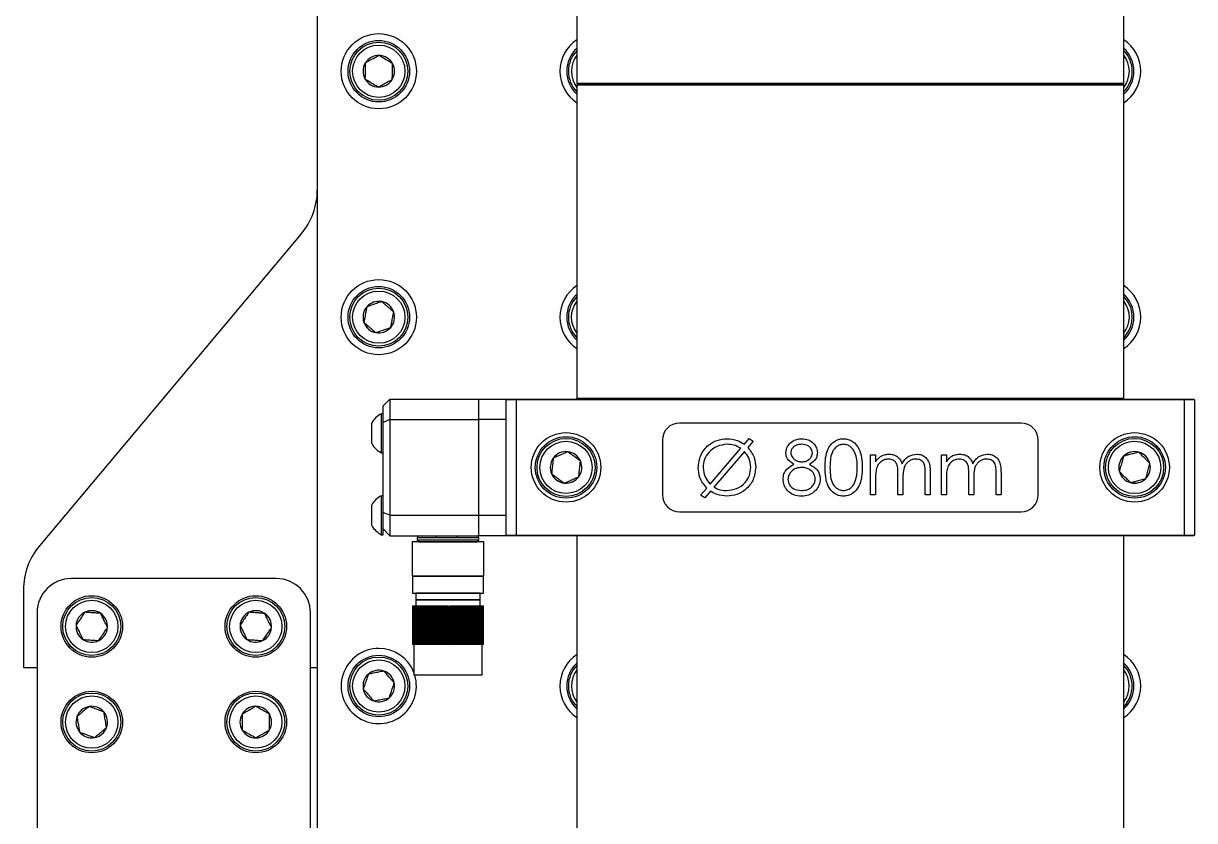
# Model space of a CAD drawing. Header units: millimetres. Extents: x 0 to 279, y 0 to 216.
# Drawn here: x 22.65 to 51.21, y 93.05 to 112.5 of the extents above; entities that cross this region are included whole.
import ezdxf

# ---------------------------------------------------------------- set-up
doc = ezdxf.new("R2010")
doc.units = ezdxf.units.MM

msp = doc.modelspace()

# ---------------------------------------------------------------- linework, layer by layer
at = {"color": 7, "linetype": 'Continuous', "lineweight": 25}
for p, q in [((36.147, 114.854), (36.147, 111.046)), ((49.481, 111.046), (49.481, 114.854)), ((29.814, 113.337), (29.814, 88.194)), ((36.147, 111.046), (36.172, 111.021)), ((36.147, 111.046), (49.481, 111.046)), ((36.172, 111.021), (36.147, 110.996)), ((36.147, 110.996), (36.147, 103.354)), ((49.481, 110.996), (36.147, 110.996)), ((36.172, 111.021), (49.456, 111.021)), ((49.456, 111.021), (49.481, 111.046)), ((49.481, 110.996), (49.456, 111.021)), ((49.481, 103.354), (49.481, 110.996)), ((29.424, 107.368), (23.037, 99.756)), ((49.529, 104.889), (49.481, 104.836)), ((31.585, 103.337), (31.418, 103.171)), ((31.418, 102.768), (31.418, 103.171)), ((31.585, 103.337), (31.585, 102.837)), ((31.585, 103.337), (33.751, 103.337)), ((33.751, 103.337), (34.418, 103.337)), ((33.751, 102.837), (33.751, 103.337)), ((34.418, 103.337), (34.418, 103.321)), ((34.418, 103.321), (34.435, 103.337)), ((34.668, 103.321), (34.418, 103.321)), ((34.418, 100.021), (34.418, 103.321)), ((34.435, 103.337), (34.668, 103.337)), ((34.668, 103.321), (34.668, 103.337)), ((34.668, 103.337), (50.96, 103.337)), ((34.668, 103.321), (34.668, 100.021)), ((50.96, 103.321), (34.668, 103.321)), ((36.146, 103.354), (36.146, 103.337)), ((42.814, 103.354), (36.146, 103.354)), ((49.482, 103.354), (42.814, 103.354)), ((49.482, 103.337), (49.482, 103.354)), ((50.96, 103.337), (51.193, 103.337)), ((50.96, 103.321), (50.96, 103.337)), ((51.21, 103.321), (50.96, 103.321)), ((50.96, 100.021), (50.96, 103.321)), ((51.193, 103.337), (51.21, 103.321)), ((51.21, 103.321), (51.21, 100.021)), ((31.418, 102.979), (31.377, 102.979)), ((31.377, 102.493), (31.377, 102.979)), ((31.585, 102.837), (31.418, 102.768)), ((31.585, 102.837), (33.751, 102.837)), ((31.585, 102.837), (31.585, 100.504)), ((34.418, 102.837), (33.751, 102.837)), ((33.751, 100.504), (33.751, 102.837)), ((31.143, 102.498), (31.143, 102.754)), ((31.418, 100.573), (31.418, 102.768)), ((46.981, 102.754), (38.647, 102.754)), ((31.143, 102.254), (31.143, 102.498)), ((31.377, 102.029), (31.377, 102.493)), ((38.231, 102.337), (38.231, 101.004)), ((40.23, 102.237), (40.349, 102.376)), ((40.446, 102.312), (40.315, 102.158)), ((40.349, 102.376), (40.446, 102.312)), ((47.397, 101.004), (47.397, 102.337)), ((31.377, 102.029), (31.418, 102.029)), ((39.395, 101.264), (40.145, 102.137)), ((40.23, 102.059), (39.485, 101.191)), ((43.31, 101.978), (43.429, 101.978)), ((43.31, 101.004), (43.31, 101.978)), ((43.429, 101.978), (43.429, 101.809)), ((45.036, 101.978), (45.156, 101.978)), ((45.036, 101.004), (45.036, 101.978)), ((45.156, 101.978), (45.156, 101.809)), ((43.429, 101.414), (43.429, 101.004)), ((43.976, 101.004), (43.976, 101.5)), ((44.643, 101.004), (44.643, 101.532)), ((44.763, 101.532), (44.763, 101.004)), ((45.156, 101.414), (45.156, 101.004)), ((45.703, 101.004), (45.703, 101.5)), ((46.37, 101.004), (46.37, 101.532)), ((46.489, 101.532), (46.489, 101.004)), ((39.164, 100.996), (39.312, 101.167)), ((44.096, 101.383), (44.096, 101.004)), ((45.823, 101.383), (45.823, 101.004)), ((31.418, 100.979), (31.377, 100.979)), ((31.377, 100.359), (31.377, 100.979)), ((39.262, 100.932), (39.164, 100.996)), ((39.401, 101.094), (39.262, 100.932)), ((43.429, 101.004), (43.31, 101.004)), ((44.096, 101.004), (43.976, 101.004)), ((44.763, 101.004), (44.643, 101.004)), ((45.156, 101.004), (45.036, 101.004)), ((45.823, 101.004), (45.703, 101.004)), ((46.489, 101.004), (46.37, 101.004)), ((31.143, 100.428), (31.143, 100.754)), ((31.585, 100.504), (31.418, 100.573)), ((31.418, 100.171), (31.418, 100.573)), ((38.647, 100.587), (46.981, 100.587)), ((31.143, 100.254), (31.143, 100.428)), ((31.377, 100.029), (31.377, 100.359)), ((31.585, 100.504), (31.585, 100.004)), ((31.585, 100.504), (33.751, 100.504)), ((33.751, 100.504), (34.418, 100.504)), ((33.751, 100.004), (33.751, 100.504)), ((31.377, 100.029), (31.418, 100.029)), ((31.418, 100.029), (31.418, 100.171)), ((31.585, 100.004), (31.418, 100.171)), ((31.585, 100.004), (33.751, 100.004)), ((32.717, 99.987), (32.717, 99.975)), ((32.723, 99.973), (32.717, 99.975)), ((33.229, 99.97), (33.229, 99.991)), ((34.418, 100.004), (33.751, 100.004)), ((34.418, 100.021), (34.418, 100.004)), ((34.418, 100.021), (34.668, 100.021)), ((34.418, 100.021), (34.435, 100.004)), ((34.668, 100.004), (34.435, 100.004)), ((34.668, 100.021), (34.668, 100.004)), ((34.668, 100.021), (50.96, 100.021)), ((50.96, 100.004), (34.668, 100.004)), ((36.147, 100.004), (36.147, 86.671)), ((49.481, 86.671), (49.481, 100.004)), ((50.96, 100.021), (51.21, 100.021)), ((50.96, 100.021), (50.96, 100.004)), ((51.193, 100.004), (50.96, 100.004)), ((51.193, 100.004), (51.21, 100.021)), ((32.131, 99.856), (32.131, 99.023)), ((33.872, 99.856), (32.131, 99.856)), ((32.251, 99.956), (32.251, 99.898)), ((32.299, 99.856), (33.71, 99.856)), ((33.751, 99.898), (33.751, 99.956)), ((33.872, 99.023), (33.872, 99.856)), ((28.814, 98.958), (23.814, 98.958)), ((32.131, 99.023), (33.872, 99.023)), ((32.139, 99.012), (32.139, 98.604)), ((33.864, 99.012), (32.139, 99.012)), ((32.356, 99.023), (32.356, 99.012)), ((33.647, 99.012), (33.647, 99.023)), ((33.864, 98.604), (33.864, 99.012)), ((22.647, 98.685), (22.647, 96.791)), ((32.139, 98.604), (33.864, 98.604)), ((32.218, 98.604), (32.218, 98.437)), ((33.785, 98.437), (33.785, 98.604)), ((32.135, 98.287), (32.135, 97.362)), ((32.137, 98.287), (32.135, 98.287)), ((32.135, 98.287), (32.135, 97.362)), ((32.135, 98.287), (32.135, 98.287)), ((32.137, 98.287), (32.137, 97.362)), ((32.139, 98.287), (32.137, 98.287)), ((32.139, 98.287), (32.139, 97.362)), ((32.142, 98.287), (32.139, 98.287)), ((32.142, 98.287), (32.142, 97.362)), ((32.146, 98.287), (32.142, 98.287)), ((32.146, 98.287), (32.146, 97.362)), ((32.15, 98.287), (32.146, 98.287)), ((32.15, 98.287), (32.15, 97.362)), ((32.156, 98.287), (32.15, 98.287)), ((32.156, 98.287), (32.156, 97.362)), ((32.162, 98.287), (32.156, 98.287)), ((32.162, 98.287), (32.162, 97.362)), ((32.169, 98.287), (32.162, 98.287)), ((32.169, 98.287), (32.169, 97.362)), ((32.177, 98.287), (32.169, 98.287)), ((32.177, 98.287), (32.177, 97.362)), ((32.186, 98.287), (32.177, 98.287)), ((32.186, 98.287), (32.186, 97.362)), ((32.196, 98.287), (32.186, 98.287)), ((32.196, 98.287), (32.196, 97.362)), ((32.206, 98.287), (32.196, 98.287)), ((32.206, 98.287), (32.206, 97.362)), ((32.217, 98.287), (32.206, 98.287)), ((32.217, 98.287), (32.217, 97.362)), ((32.229, 98.287), (32.217, 98.287)), ((32.218, 98.437), (32.218, 98.287)), ((32.218, 98.437), (33.785, 98.437)), ((32.229, 98.287), (32.229, 97.362)), ((32.242, 98.287), (32.229, 98.287)), ((32.242, 98.287), (32.242, 97.362)), ((32.256, 98.287), (32.242, 98.287)), ((32.256, 98.287), (32.256, 97.362)), ((32.27, 98.287), (32.256, 98.287)), ((32.27, 98.287), (32.27, 97.362)), ((32.285, 98.287), (32.27, 98.287)), ((32.285, 98.287), (32.285, 97.362)), ((32.301, 98.287), (32.285, 98.287)), ((32.301, 98.287), (32.301, 97.362)), ((32.317, 98.287), (32.301, 98.287)), ((32.317, 98.287), (32.317, 97.362)), ((32.334, 98.287), (32.317, 98.287)), ((32.334, 98.287), (32.334, 97.362)), ((32.352, 98.287), (32.334, 98.287)), ((32.352, 98.287), (32.352, 97.362)), ((32.37, 98.287), (32.352, 98.287)), ((32.37, 98.287), (32.37, 97.362)), ((32.389, 98.287), (32.37, 98.287)), ((32.389, 98.287), (32.389, 97.362)), ((32.408, 98.287), (32.389, 98.287)), ((32.408, 98.287), (32.408, 97.362)), ((32.428, 98.287), (32.408, 98.287)), ((32.428, 98.287), (32.428, 97.362)), ((32.449, 98.287), (32.428, 98.287)), ((32.449, 98.287), (32.449, 97.362)), ((32.47, 98.287), (32.449, 98.287)), ((32.47, 98.287), (32.47, 97.362)), ((32.492, 98.287), (32.47, 98.287)), ((32.492, 98.287), (32.492, 97.362)), ((32.514, 98.287), (32.492, 98.287)), ((32.514, 98.287), (32.514, 97.362)), ((32.537, 98.287), (32.514, 98.287)), ((32.537, 98.287), (32.537, 97.362)), ((32.56, 98.287), (32.537, 98.287)), ((32.56, 98.287), (32.56, 97.362)), ((32.584, 98.287), (32.56, 98.287)), ((32.584, 98.287), (32.584, 97.362)), ((32.607, 98.287), (32.584, 98.287)), ((32.584, 98.287), (32.584, 97.362)), ((32.584, 98.287), (32.584, 98.287)), ((32.607, 98.287), (32.607, 97.362)), ((32.608, 98.287), (32.607, 98.287)), ((32.608, 98.287), (32.608, 97.362)), ((32.63, 98.287), (32.608, 98.287)), ((32.63, 98.287), (32.63, 97.362)), ((32.633, 98.287), (32.63, 98.287)), ((32.633, 98.287), (32.633, 97.362)), ((32.654, 98.287), (32.633, 98.287)), ((32.654, 98.287), (32.654, 97.362)), ((32.657, 98.287), (32.654, 98.287)), ((32.657, 98.287), (32.657, 97.362)), ((32.679, 98.287), (32.657, 98.287)), ((32.679, 98.287), (32.679, 97.362)), ((32.683, 98.287), (32.679, 98.287)), ((32.683, 98.287), (32.683, 97.362)), ((32.703, 98.287), (32.683, 98.287)), ((32.703, 98.287), (32.703, 97.362)), ((32.708, 98.287), (32.703, 98.287)), ((32.708, 98.287), (32.708, 97.362)), ((32.728, 98.287), (32.708, 98.287)), ((32.728, 98.287), (32.728, 97.362)), ((32.734, 98.287), (32.728, 98.287)), ((32.734, 98.287), (32.734, 97.362)), ((32.753, 98.287), (32.734, 98.287)), ((32.753, 98.287), (32.753, 97.362)), ((32.76, 98.287), (32.753, 98.287)), ((32.76, 98.287), (32.76, 97.362)), ((32.779, 98.287), (32.76, 98.287)), ((32.779, 98.287), (32.779, 97.362)), ((32.786, 98.287), (32.779, 98.287)), ((32.786, 98.287), (32.786, 97.362)), ((32.805, 98.287), (32.786, 98.287)), ((32.805, 98.287), (32.805, 97.362)), ((32.812, 98.287), (32.805, 98.287)), ((32.812, 98.287), (32.812, 97.362)), ((32.83, 98.287), (32.812, 98.287)), ((32.83, 98.287), (32.83, 97.362)), ((32.839, 98.287), (32.83, 98.287)), ((32.839, 98.287), (32.839, 97.362)), ((32.856, 98.287), (32.839, 98.287)), ((32.856, 98.287), (32.856, 97.362)), ((32.866, 98.287), (32.856, 98.287)), ((32.866, 98.287), (32.866, 97.362)), ((32.883, 98.287), (32.866, 98.287)), ((32.883, 98.287), (32.883, 97.362)), ((32.893, 98.287), (32.883, 98.287)), ((32.893, 98.287), (32.893, 97.362)), ((32.909, 98.287), (32.893, 98.287)), ((32.909, 98.287), (32.909, 97.362)), ((32.92, 98.287), (32.909, 98.287)), ((32.92, 98.287), (32.92, 97.362)), ((32.935, 98.287), (32.92, 98.287)), ((32.935, 98.287), (32.935, 97.362)), ((32.947, 98.287), (32.935, 98.287)), ((32.947, 98.287), (32.947, 97.362)), ((32.962, 98.287), (32.947, 98.287)), ((32.962, 98.287), (32.962, 97.362)), ((32.974, 98.287), (32.962, 98.287)), ((32.974, 98.287), (32.974, 97.362)), ((32.988, 98.287), (32.974, 98.287)), ((32.988, 98.287), (32.988, 97.362)), ((33.001, 98.287), (32.988, 98.287)), ((33.001, 98.287), (33.001, 97.362)), ((33.001, 98.287), (33.015, 98.287)), ((33.015, 98.287), (33.015, 97.362)), ((33.015, 98.287), (33.029, 98.287)), ((33.029, 97.362), (33.029, 98.287)), ((33.041, 98.287), (33.029, 98.287)), ((33.041, 97.362), (33.041, 98.287)), ((33.056, 98.287), (33.041, 98.287)), ((33.056, 97.362), (33.056, 98.287)), ((33.068, 98.287), (33.056, 98.287)), ((33.068, 97.362), (33.068, 98.287)), ((33.083, 98.287), (33.068, 98.287)), ((33.083, 97.362), (33.083, 98.287)), ((33.094, 98.287), (33.083, 98.287)), ((33.094, 97.362), (33.094, 98.287)), ((33.11, 98.287), (33.094, 98.287)), ((33.11, 97.362), (33.11, 98.287)), ((33.12, 98.287), (33.11, 98.287)), ((33.12, 97.362), (33.12, 98.287)), ((33.137, 98.287), (33.12, 98.287)), ((33.137, 97.362), (33.137, 98.287)), ((33.147, 98.287), (33.137, 98.287)), ((33.147, 97.362), (33.147, 98.287)), ((33.164, 98.287), (33.147, 98.287)), ((33.164, 97.362), (33.164, 98.287)), ((33.173, 98.287), (33.164, 98.287)), ((33.173, 97.362), (33.173, 98.287)), ((33.19, 98.287), (33.173, 98.287)), ((33.19, 97.362), (33.19, 98.287)), ((33.198, 98.287), (33.19, 98.287)), ((33.198, 97.362), (33.198, 98.287)), ((33.217, 98.287), (33.198, 98.287)), ((33.217, 97.362), (33.217, 98.287)), ((33.224, 98.287), (33.217, 98.287)), ((33.224, 97.362), (33.224, 98.287)), ((33.243, 98.287), (33.224, 98.287)), ((33.243, 97.362), (33.243, 98.287)), ((33.25, 98.287), (33.243, 98.287)), ((33.25, 97.362), (33.25, 98.287)), ((33.269, 98.287), (33.25, 98.287)), ((33.269, 97.362), (33.269, 98.287)), ((33.275, 98.287), (33.269, 98.287)), ((33.275, 97.362), (33.275, 98.287)), ((33.295, 98.287), (33.275, 98.287)), ((33.295, 97.362), (33.295, 98.287)), ((33.3, 98.287), (33.295, 98.287)), ((33.3, 97.362), (33.3, 98.287)), ((33.32, 98.287), (33.3, 98.287)), ((33.32, 97.362), (33.32, 98.287)), ((33.324, 98.287), (33.32, 98.287)), ((33.324, 97.362), (33.324, 98.287)), ((33.346, 98.287), (33.324, 98.287)), ((33.346, 97.362), (33.346, 98.287)), ((33.349, 98.287), (33.346, 98.287)), ((33.349, 97.362), (33.349, 98.287)), ((33.37, 98.287), (33.349, 98.287)), ((33.37, 97.362), (33.37, 98.287)), ((33.373, 98.287), (33.37, 98.287)), ((33.373, 97.362), (33.373, 98.287)), ((33.395, 98.287), (33.373, 98.287)), ((33.395, 97.362), (33.395, 98.287)), ((33.396, 98.287), (33.395, 98.287)), ((33.396, 97.362), (33.396, 98.287)), ((33.419, 98.287), (33.396, 98.287)), ((33.419, 97.362), (33.419, 98.287)), ((33.419, 97.362), (33.419, 98.287)), ((33.419, 98.287), (33.419, 98.287)), ((33.443, 98.287), (33.419, 98.287)), ((33.443, 97.362), (33.443, 98.287)), ((33.466, 98.287), (33.443, 98.287)), ((33.466, 97.362), (33.466, 98.287)), ((33.488, 98.287), (33.466, 98.287)), ((33.488, 97.362), (33.488, 98.287)), ((33.511, 98.287), (33.488, 98.287)), ((33.511, 97.362), (33.511, 98.287)), ((33.533, 98.287), (33.511, 98.287)), ((33.533, 97.362), (33.533, 98.287)), ((33.554, 98.287), (33.533, 98.287)), ((33.554, 97.362), (33.554, 98.287)), ((33.574, 98.287), (33.554, 98.287)), ((33.574, 97.362), (33.574, 98.287)), ((33.595, 98.287), (33.574, 98.287)), ((33.595, 97.362), (33.595, 98.287)), ((33.614, 98.287), (33.595, 98.287)), ((33.614, 97.362), (33.614, 98.287)), ((33.633, 98.287), (33.614, 98.287)), ((33.633, 97.362), (33.633, 98.287)), ((33.651, 98.287), (33.633, 98.287)), ((33.651, 97.362), (33.651, 98.287)), ((33.669, 98.287), (33.651, 98.287)), ((33.669, 97.362), (33.669, 98.287)), ((33.686, 98.287), (33.669, 98.287)), ((33.686, 97.362), (33.686, 98.287)), ((33.702, 98.287), (33.686, 98.287)), ((33.702, 97.362), (33.702, 98.287)), ((33.718, 98.287), (33.702, 98.287)), ((33.718, 97.362), (33.718, 98.287)), ((33.733, 98.287), (33.718, 98.287)), ((33.733, 97.362), (33.733, 98.287)), ((33.747, 98.287), (33.733, 98.287)), ((33.747, 97.362), (33.747, 98.287)), ((33.761, 98.287), (33.747, 98.287)), ((33.761, 97.362), (33.761, 98.287)), ((33.773, 98.287), (33.761, 98.287)), ((33.773, 97.362), (33.773, 98.287)), ((33.785, 98.287), (33.773, 98.287)), ((33.785, 98.287), (33.785, 98.437)), ((33.785, 97.362), (33.785, 98.287)), ((33.797, 98.287), (33.785, 98.287)), ((33.797, 97.362), (33.797, 98.287)), ((33.807, 98.287), (33.797, 98.287)), ((33.807, 97.362), (33.807, 98.287)), ((33.817, 98.287), (33.807, 98.287)), ((33.817, 97.362), (33.817, 98.287)), ((33.826, 98.287), (33.817, 98.287)), ((33.826, 97.362), (33.826, 98.287)), ((33.834, 98.287), (33.826, 98.287)), ((33.834, 97.362), (33.834, 98.287)), ((33.841, 98.287), (33.834, 98.287)), ((33.841, 97.362), (33.841, 98.287)), ((33.847, 98.287), (33.841, 98.287)), ((33.847, 97.362), (33.847, 98.287)), ((33.853, 98.287), (33.847, 98.287)), ((33.853, 97.362), (33.853, 98.287)), ((33.857, 98.287), (33.853, 98.287)), ((33.857, 97.362), (33.857, 98.287)), ((33.861, 98.287), (33.857, 98.287)), ((33.861, 97.362), (33.861, 98.287)), ((33.864, 98.287), (33.861, 98.287)), ((33.864, 97.362), (33.864, 98.287)), ((33.866, 98.287), (33.864, 98.287)), ((33.866, 97.362), (33.866, 98.287)), ((33.867, 98.287), (33.866, 98.287)), ((33.867, 97.362), (33.867, 98.287)), ((33.868, 98.287), (33.867, 98.287)), ((33.868, 97.362), (33.868, 98.287)), ((22.981, 98.125), (22.981, 86.125)), ((29.647, 86.125), (29.647, 98.125)), ((32.135, 97.362), (32.137, 97.362)), ((32.135, 97.362), (32.135, 97.362)), ((32.137, 97.362), (32.139, 97.362)), ((32.139, 97.362), (32.142, 97.362)), ((32.142, 97.362), (32.146, 97.362)), ((32.146, 97.362), (32.15, 97.362)), ((32.15, 97.362), (32.156, 97.362)), ((32.156, 97.362), (32.162, 97.362)), ((32.162, 97.362), (32.169, 97.362)), ((32.168, 97.362), (32.168, 96.604)), ((32.169, 97.362), (32.177, 97.362)), ((32.177, 97.362), (32.186, 97.362)), ((32.186, 97.362), (32.196, 97.362)), ((32.196, 97.362), (32.206, 97.362)), ((32.206, 97.362), (32.217, 97.362)), ((32.217, 97.362), (32.229, 97.362)), ((32.229, 97.362), (32.242, 97.362)), ((32.242, 97.362), (32.256, 97.362)), ((32.256, 97.362), (32.27, 97.362)), ((32.27, 97.362), (32.285, 97.362)), ((32.285, 97.362), (32.301, 97.362)), ((32.301, 97.362), (32.317, 97.362)), ((32.317, 97.362), (32.334, 97.362)), ((32.334, 97.362), (32.352, 97.362)), ((32.352, 97.362), (32.37, 97.362)), ((32.37, 97.362), (32.389, 97.362)), ((32.389, 97.362), (32.408, 97.362)), ((32.408, 97.362), (32.428, 97.362)), ((32.428, 97.362), (32.449, 97.362)), ((32.449, 97.362), (32.47, 97.362)), ((32.47, 97.362), (32.492, 97.362)), ((32.492, 97.362), (32.514, 97.362)), ((32.514, 97.362), (32.537, 97.362)), ((32.537, 97.362), (32.56, 97.362)), ((32.56, 97.362), (32.584, 97.362)), ((32.584, 97.362), (32.607, 97.362)), ((32.584, 97.362), (32.584, 97.362)), ((32.607, 97.362), (32.608, 97.362)), ((32.608, 97.362), (32.63, 97.362)), ((32.63, 97.362), (32.633, 97.362)), ((32.633, 97.362), (32.654, 97.362)), ((32.654, 97.362), (32.657, 97.362)), ((32.657, 97.362), (32.679, 97.362)), ((32.679, 97.362), (32.683, 97.362)), ((32.683, 97.362), (32.703, 97.362)), ((32.703, 97.362), (32.708, 97.362)), ((32.708, 97.362), (32.728, 97.362)), ((32.728, 97.362), (32.734, 97.362)), ((32.734, 97.362), (32.753, 97.362)), ((32.753, 97.362), (32.76, 97.362)), ((32.76, 97.362), (32.779, 97.362)), ((32.779, 97.362), (32.786, 97.362)), ((32.786, 97.362), (32.805, 97.362)), ((32.805, 97.362), (32.812, 97.362)), ((32.812, 97.362), (32.83, 97.362)), ((32.83, 97.362), (32.839, 97.362)), ((32.839, 97.362), (32.856, 97.362)), ((32.856, 97.362), (32.866, 97.362)), ((32.866, 97.362), (32.883, 97.362)), ((32.883, 97.362), (32.893, 97.362)), ((32.893, 97.362), (32.909, 97.362)), ((32.909, 97.362), (32.92, 97.362)), ((32.92, 97.362), (32.935, 97.362)), ((32.935, 97.362), (32.947, 97.362)), ((32.947, 97.362), (32.962, 97.362)), ((32.962, 97.362), (32.974, 97.362)), ((32.974, 97.362), (32.988, 97.362)), ((32.988, 97.362), (33.001, 97.362)), ((33.001, 97.362), (33.015, 97.362)), ((33.029, 97.362), (33.015, 97.362)), ((33.029, 97.362), (33.041, 97.362)), ((33.041, 97.362), (33.056, 97.362)), ((33.056, 97.362), (33.068, 97.362)), ((33.068, 97.362), (33.083, 97.362)), ((33.083, 97.362), (33.094, 97.362)), ((33.094, 97.362), (33.11, 97.362)), ((33.11, 97.362), (33.12, 97.362)), ((33.12, 97.362), (33.137, 97.362)), ((33.137, 97.362), (33.147, 97.362)), ((33.147, 97.362), (33.164, 97.362)), ((33.164, 97.362), (33.173, 97.362)), ((33.173, 97.362), (33.19, 97.362)), ((33.19, 97.362), (33.198, 97.362)), ((33.198, 97.362), (33.217, 97.362)), ((33.217, 97.362), (33.224, 97.362)), ((33.224, 97.362), (33.243, 97.362)), ((33.243, 97.362), (33.25, 97.362)), ((33.25, 97.362), (33.269, 97.362)), ((33.269, 97.362), (33.275, 97.362)), ((33.275, 97.362), (33.295, 97.362)), ((33.295, 97.362), (33.3, 97.362)), ((33.3, 97.362), (33.32, 97.362)), ((33.32, 97.362), (33.324, 97.362)), ((33.324, 97.362), (33.346, 97.362)), ((33.346, 97.362), (33.349, 97.362)), ((33.349, 97.362), (33.37, 97.362)), ((33.37, 97.362), (33.373, 97.362)), ((33.373, 97.362), (33.395, 97.362)), ((33.395, 97.362), (33.396, 97.362)), ((33.396, 97.362), (33.419, 97.362)), ((33.419, 97.362), (33.419, 97.362)), ((33.419, 97.362), (33.443, 97.362)), ((33.443, 97.362), (33.466, 97.362)), ((33.466, 97.362), (33.488, 97.362)), ((33.488, 97.362), (33.511, 97.362)), ((33.511, 97.362), (33.533, 97.362)), ((33.533, 97.362), (33.554, 97.362)), ((33.554, 97.362), (33.574, 97.362)), ((33.574, 97.362), (33.595, 97.362)), ((33.595, 97.362), (33.614, 97.362)), ((33.614, 97.362), (33.633, 97.362)), ((33.633, 97.362), (33.651, 97.362)), ((33.651, 97.362), (33.669, 97.362)), ((33.669, 97.362), (33.686, 97.362)), ((33.686, 97.362), (33.702, 97.362)), ((33.702, 97.362), (33.718, 97.362)), ((33.718, 97.362), (33.733, 97.362)), ((33.733, 97.362), (33.747, 97.362)), ((33.747, 97.362), (33.761, 97.362)), ((33.761, 97.362), (33.773, 97.362)), ((33.773, 97.362), (33.785, 97.362)), ((33.785, 97.362), (33.797, 97.362)), ((33.797, 97.362), (33.807, 97.362)), ((33.807, 97.362), (33.817, 97.362)), ((33.817, 97.362), (33.826, 97.362)), ((33.826, 97.362), (33.834, 97.362)), ((33.834, 97.362), (33.841, 97.362)), ((33.835, 96.604), (33.835, 97.362)), ((33.841, 97.362), (33.847, 97.362)), ((33.847, 97.362), (33.853, 97.362)), ((33.853, 97.362), (33.857, 97.362)), ((33.857, 97.362), (33.861, 97.362)), ((33.861, 97.362), (33.864, 97.362)), ((33.864, 97.362), (33.866, 97.362)), ((33.866, 97.362), (33.867, 97.362)), ((33.867, 97.362), (33.868, 97.362)), ((22.647, 96.791), (22.981, 96.791)), ((29.647, 96.791), (29.814, 96.791)), ((33.835, 96.604), (32.168, 96.604)), ((49.556, 95.925), (49.481, 95.836))]:
    msp.add_line(p, q, dxfattribs=at)
at = {"color": 8, "linetype": 'Continuous', "lineweight": 25}
for p, q in [((33.751, 99.956), (32.251, 99.956)), ((33.751, 99.898), (32.251, 99.898))]:
    msp.add_line(p, q, dxfattribs=at)
at = {"color": 7, "linetype": 'Continuous', "lineweight": 25}
for centre, radius in [((31.314, 111.337), 0.917), ((31.314, 111.337), 0.75), ((31.314, 111.337), 0.708), ((31.314, 111.337), 0.638), ((31.314, 105.337), 0.917), ((31.314, 105.337), 0.75), ((31.314, 105.337), 0.708), ((31.314, 105.337), 0.638), ((35.881, 101.671), 0.848), ((35.881, 101.671), 0.75), ((35.881, 101.671), 0.708), ((35.881, 101.671), 0.637), ((49.747, 101.671), 0.848), ((49.747, 101.671), 0.75), ((49.747, 101.671), 0.708), ((49.747, 101.671), 0.638), ((24.314, 97.791), 0.75), ((28.314, 97.791), 0.75), ((24.314, 97.791), 0.708), ((24.314, 97.791), 0.638), ((28.314, 97.791), 0.708), ((28.314, 97.791), 0.638), ((31.314, 96.337), 0.75), ((31.314, 96.337), 0.708), ((31.314, 96.337), 0.638), ((24.314, 95.458), 0.75), ((24.314, 95.458), 0.708), ((24.314, 95.458), 0.638), ((28.314, 95.458), 0.75), ((28.314, 95.458), 0.708), ((28.314, 95.458), 0.637)]:
    msp.add_circle(centre, radius, dxfattribs=at)
for centre, radius, start, end in [((36.647, 111.337), 0.917, 123.0557, 236.9443), ((48.981, 111.337), 0.917, 303.0557, 56.9443), ((31.314, 111.337), 0.385, 88.9187, 148.9187), ((31.314, 111.337), 0.385, 28.9187, 88.9187), ((36.647, 111.337), 0.75, 131.8103, 228.1897), ((36.647, 111.337), 0.708, 134.9009, 225.0991), ((36.647, 111.337), 0.637, 141.6573, 218.3427), ((48.981, 111.337), 0.75, 311.8103, 48.1897), ((48.981, 111.337), 0.708, 315.357, 45.0991), ((48.981, 111.337), 0.638, 321.6573, 38.3427), ((31.314, 111.337), 0.385, 148.9187, 208.9187), ((31.314, 111.337), 0.385, 328.9187, 28.9187), ((31.314, 111.337), 0.385, 208.9187, 268.9187), ((31.314, 111.337), 0.385, 268.9187, 328.9187), ((28.147, 108.439), 1.667, 320, 0), ((36.647, 105.337), 0.917, 123.0557, 236.9443), ((48.981, 105.337), 0.917, 303.0557, 56.9443), ((31.314, 105.337), 0.385, 79.2165, 139.2165), ((31.314, 105.337), 0.385, 19.2165, 79.2165), ((36.647, 105.337), 0.75, 131.8103, 228.1897), ((36.647, 105.337), 0.708, 134.9009, 225.0991), ((36.647, 105.337), 0.638, 141.6573, 218.3427), ((48.981, 105.337), 0.638, 320.7054, 38.3427), ((48.981, 105.337), 0.75, 311.8103, 48.1897), ((48.981, 105.337), 0.708, 320.7054, 45.0991), ((31.314, 105.337), 0.385, 139.2165, 199.2165), ((31.314, 105.337), 0.385, 319.2165, 19.2165), ((31.314, 105.337), 0.385, 199.2165, 259.2165), ((31.314, 105.337), 0.385, 259.2165, 319.2165), ((31.609, 102.504), 0.529, 116.0373, 151.7773), ((38.647, 102.337), 0.417, 90, 180), ((46.981, 102.337), 0.417, 0, 90), ((31.609, 102.504), 0.529, 208.2227, 243.9627), ((35.881, 101.671), 0.385, 83.9913, 143.9913), ((35.881, 101.671), 0.385, 23.9913, 83.9913), ((49.747, 101.671), 0.385, 74.8684, 134.8684), ((49.747, 101.671), 0.385, 14.8684, 74.8684), ((35.881, 101.671), 0.385, 143.9913, 203.9913), ((35.881, 101.671), 0.385, 323.9913, 23.9913), ((49.747, 101.671), 0.385, 134.8684, 194.8684), ((49.747, 101.671), 0.385, 314.8684, 14.8684), ((35.881, 101.671), 0.385, 203.9913, 263.9913), ((35.881, 101.671), 0.385, 263.9913, 323.9913), ((49.747, 101.671), 0.385, 194.8684, 254.8684), ((49.747, 101.671), 0.385, 254.8684, 314.8684), ((31.609, 100.504), 0.529, 116.0373, 151.7773), ((38.647, 101.004), 0.417, 180, 270), ((46.981, 101.004), 0.417, 270, 0), ((31.609, 100.504), 0.529, 208.2227, 243.9627), ((32.293, 99.956), 0.0417, 90, 180), ((33.71, 99.956), 0.0417, 0, 90), ((24.314, 98.685), 1.667, 140, 180), ((32.293, 99.898), 0.0417, 180, 270), ((33.71, 99.898), 0.0417, 270, 0), ((23.814, 98.125), 0.833, 90, 180), ((28.814, 98.125), 0.833, 0, 90), ((24.314, 97.791), 0.385, 116.1909, 176.1909), ((24.314, 97.791), 0.385, 56.1909, 116.1909), ((24.314, 97.791), 0.385, 356.1909, 56.1909), ((28.314, 97.791), 0.385, 115.6335, 175.6335), ((28.314, 97.791), 0.385, 55.6335, 115.6335), ((28.314, 97.791), 0.385, 355.6335, 55.6335), ((24.314, 97.791), 0.385, 176.1909, 236.1909), ((24.314, 97.791), 0.385, 296.1909, 356.1909), ((28.314, 97.791), 0.385, 175.6335, 235.6335), ((28.314, 97.791), 0.385, 295.6335, 355.6335), ((24.314, 97.791), 0.385, 236.1909, 296.1909), ((28.314, 97.791), 0.385, 235.6335, 295.6335), ((31.314, 96.337), 0.917, 90, 16.898), ((31.314, 96.337), 0.917, 21.28, 90), ((36.647, 96.337), 0.917, 123.0557, 236.9443), ((36.647, 96.337), 0.75, 131.8103, 228.1897), ((36.647, 96.337), 0.708, 134.9009, 225.0991), ((48.981, 96.337), 0.917, 303.0557, 56.9443), ((48.981, 96.337), 0.75, 311.8103, 48.1897), ((48.981, 96.337), 0.708, 324.3835, 45.0991), ((31.314, 96.337), 0.385, 131.1552, 191.1552), ((31.314, 96.337), 0.385, 71.1552, 131.1552), ((31.314, 96.337), 0.385, 11.1552, 71.1552), ((36.647, 96.337), 0.637, 141.6573, 218.3427), ((48.981, 96.337), 0.637, 321.6573, 38.3427), ((31.314, 96.337), 0.385, 191.1552, 251.1552), ((31.314, 96.337), 0.385, 311.1552, 11.1552), ((31.314, 96.337), 0.385, 251.1552, 311.1552), ((24.314, 95.458), 0.385, 99.849, 159.849), ((24.314, 95.458), 0.385, 39.849, 99.849), ((24.314, 95.458), 0.385, 339.849, 39.849), ((28.314, 95.458), 0.385, 90.7261, 150.7261), ((28.314, 95.458), 0.385, 30.7261, 90.7261), ((24.314, 95.458), 0.385, 159.849, 219.849), ((28.314, 95.458), 0.385, 150.7261, 210.7261), ((28.314, 95.458), 0.385, 330.7261, 30.7261), ((24.314, 95.458), 0.385, 219.849, 279.849), ((24.314, 95.458), 0.385, 279.849, 339.849), ((28.314, 95.458), 0.385, 210.7261, 270.7261), ((28.314, 95.458), 0.385, 270.7261, 330.7261)]:
    msp.add_arc(centre, radius, start, end, dxfattribs=at)
for points, knots in [([(31.321, 111.722), (31.302, 111.712), (31.248, 111.682), (31.149, 111.627), (31.053, 111.574), (31.001, 111.545), (30.984, 111.536)], [0, 0, 0, 0, 0.180942, 0.506293, 0.843975, 1, 1, 1, 1]), ([(31.651, 111.524), (31.64, 111.53), (31.617, 111.544), (31.582, 111.565), (31.545, 111.587), (31.502, 111.613), (31.453, 111.643), (31.404, 111.672), (31.36, 111.699), (31.334, 111.714), (31.321, 111.722)], [0, 0, 0, 0, 0.107786, 0.216167, 0.327311, 0.439954, 0.593485, 0.752147, 0.875506, 1, 1, 1, 1]), ([(30.984, 111.536), (30.983, 111.481), (30.982, 111.387), (30.979, 111.25), (30.978, 111.182), (30.977, 111.151)], [0, 0, 0, 0, 0.439122, 0.751371, 1, 1, 1, 1]), ([(31.644, 111.139), (31.644, 111.165), (31.645, 111.219), (31.647, 111.318), (31.649, 111.425), (31.65, 111.493), (31.651, 111.524)], [0, 0, 0, 0, 0.216453, 0.440306, 0.751896, 1, 1, 1, 1]), ([(30.977, 111.151), (31.024, 111.123), (31.105, 111.074), (31.222, 111.003), (31.281, 110.968), (31.307, 110.953)], [0, 0, 0, 0, 0.439122, 0.751371, 1, 1, 1, 1]), ([(31.307, 110.953), (31.323, 110.962), (31.375, 110.991), (31.471, 111.044), (31.571, 111.098), (31.624, 111.128), (31.644, 111.139)], [0, 0, 0, 0, 0.156025, 0.493707, 0.819058, 1, 1, 1, 1]), ([(31.386, 105.716), (31.365, 105.708), (31.307, 105.688), (31.2, 105.651), (31.097, 105.615), (31.04, 105.595), (31.023, 105.589)], [0, 0, 0, 0, 0.180942, 0.506293, 0.843975, 1, 1, 1, 1]), ([(31.677, 105.464), (31.668, 105.473), (31.648, 105.49), (31.617, 105.517), (31.584, 105.545), (31.546, 105.578), (31.503, 105.615), (31.459, 105.652), (31.42, 105.686), (31.397, 105.706), (31.386, 105.716)], [0, 0, 0, 0, 0.107786, 0.216167, 0.327311, 0.439954, 0.593485, 0.752147, 0.875506, 1, 1, 1, 1]), ([(31.023, 105.589), (31.012, 105.535), (30.995, 105.442), (30.969, 105.307), (30.956, 105.24), (30.951, 105.211)], [0, 0, 0, 0, 0.439122, 0.751371, 1, 1, 1, 1]), ([(31.605, 105.086), (31.61, 105.112), (31.62, 105.165), (31.639, 105.262), (31.659, 105.367), (31.672, 105.434), (31.677, 105.464)], [0, 0, 0, 0, 0.216453, 0.440306, 0.751896, 1, 1, 1, 1]), ([(30.951, 105.211), (30.992, 105.175), (31.064, 105.113), (31.167, 105.024), (31.219, 104.979), (31.242, 104.959)], [0, 0, 0, 0, 0.439122, 0.751371, 1, 1, 1, 1]), ([(31.242, 104.959), (31.26, 104.966), (31.316, 104.985), (31.42, 105.021), (31.527, 105.059), (31.585, 105.079), (31.605, 105.086)], [0, 0, 0, 0, 0.156025, 0.493707, 0.819058, 1, 1, 1, 1]), ([(39.105, 101.663), (39.117, 101.767), (39.142, 101.975), (39.328, 102.211), (39.562, 102.349), (39.726, 102.364), (39.807, 102.372)], [0, 0, 0, 0, 0.279679, 0.55925, 0.779605, 1, 1, 1, 1]), ([(39.807, 102.372), (39.892, 102.364), (40.044, 102.352), (40.173, 102.272), (40.23, 102.237)], [0, 0, 0, 0, 0.559534, 1, 1, 1, 1]), ([(41.241, 102.029), (41.251, 102.083), (41.27, 102.19), (41.38, 102.301), (41.505, 102.361), (41.59, 102.368), (41.632, 102.372)], [0, 0, 0, 0, 0.278806, 0.558457, 0.77916, 1, 1, 1, 1]), ([(41.632, 102.372), (41.685, 102.366), (41.792, 102.354), (41.916, 102.266), (41.995, 102.151), (42.005, 102.067), (42.011, 102.026)], [0, 0, 0, 0, 0.279929, 0.559623, 0.779946, 1, 1, 1, 1]), ([(42.199, 101.67), (42.2, 101.748), (42.204, 101.903), (42.252, 102.096), (42.334, 102.229), (42.421, 102.309), (42.527, 102.362), (42.605, 102.368), (42.644, 102.372)], [0, 0, 0, 0, 0.2505259, 0.5001642, 0.6252727, 0.7501982, 0.8751106, 1, 1, 1, 1]), ([(42.644, 102.372), (42.684, 102.368), (42.762, 102.362), (42.905, 102.292), (43.033, 102.134), (43.098, 101.905), (43.102, 101.749), (43.105, 101.67)], [0, 0, 0, 0, 0.1251695, 0.2503357, 0.4988652, 0.7490161, 1, 1, 1, 1]), ([(35.921, 102.054), (35.897, 102.043), (35.848, 102.021), (35.757, 101.981), (35.659, 101.937), (35.597, 101.909), (35.569, 101.897)], [0, 0, 0, 0, 0.216453, 0.440306, 0.751896, 1, 1, 1, 1]), ([(36.232, 101.827), (36.211, 101.843), (36.168, 101.874), (36.087, 101.933), (36.001, 101.996), (35.945, 102.036), (35.921, 102.054)], [0, 0, 0, 0, 0.216453, 0.440306, 0.751896, 1, 1, 1, 1]), ([(39.813, 102.235), (39.728, 102.224), (39.558, 102.203), (39.362, 102.056), (39.243, 101.867), (39.23, 101.733), (39.224, 101.666)], [0, 0, 0, 0, 0.279737, 0.559467, 0.779693, 1, 1, 1, 1]), ([(40.145, 102.137), (40.087, 102.169), (39.983, 102.227), (39.865, 102.232), (39.813, 102.235)], [0, 0, 0, 0, 0.55922, 1, 1, 1, 1]), ([(40.387, 101.67), (40.377, 101.752), (40.361, 101.896), (40.27, 102.009), (40.23, 102.059)], [0, 0, 0, 0, 0.559034, 1, 1, 1, 1]), ([(40.315, 102.158), (40.377, 102.078), (40.488, 101.934), (40.501, 101.753), (40.506, 101.674)], [0, 0, 0, 0, 0.55894, 1, 1, 1, 1]), ([(41.436, 101.747), (41.379, 101.785), (41.299, 101.838), (41.248, 101.95), (41.244, 102.003), (41.241, 102.029)], [0, 0, 0, 0, 0.557752, 0.778932, 1, 1, 1, 1]), ([(41.625, 102.235), (41.59, 102.232), (41.52, 102.228), (41.435, 102.179), (41.372, 102.11), (41.365, 102.055), (41.361, 102.028)], [0, 0, 0, 0, 0.280651, 0.560566, 0.78062, 1, 1, 1, 1]), ([(41.361, 102.028), (41.368, 101.992), (41.383, 101.921), (41.463, 101.854), (41.546, 101.814), (41.602, 101.81), (41.63, 101.807)], [0, 0, 0, 0, 0.277721, 0.558224, 0.779072, 1, 1, 1, 1]), ([(41.891, 102.03), (41.884, 102.064), (41.869, 102.133), (41.771, 102.222), (41.681, 102.23), (41.625, 102.235)], [0, 0, 0, 0, 0.2789711, 0.5599188, 1, 1, 1, 1]), ([(41.63, 101.807), (41.666, 101.811), (41.736, 101.819), (41.822, 101.873), (41.878, 101.947), (41.887, 102.003), (41.891, 102.03)], [0, 0, 0, 0, 0.280237, 0.560145, 0.780435, 1, 1, 1, 1]), ([(42.011, 102.026), (42.008, 101.992), (42.002, 101.926), (41.938, 101.821), (41.866, 101.775), (41.821, 101.747)], [0, 0, 0, 0, 0.280159, 0.560243, 1, 1, 1, 1]), ([(42.648, 102.235), (42.618, 102.232), (42.557, 102.226), (42.476, 102.179), (42.411, 102.113), (42.352, 102.005), (42.322, 101.853), (42.319, 101.732), (42.318, 101.671)], [0, 0, 0, 0, 0.124874, 0.249889, 0.374726, 0.499789, 0.7495, 1, 1, 1, 1]), ([(42.985, 101.671), (42.983, 101.732), (42.979, 101.854), (42.937, 102.033), (42.848, 102.163), (42.74, 102.225), (42.679, 102.232), (42.648, 102.235)], [0, 0, 0, 0, 0.250921, 0.501308, 0.749642, 0.874909, 1, 1, 1, 1]), ([(43.565, 101.946), (43.6, 101.962), (43.665, 101.99), (43.735, 101.994), (43.765, 101.996)], [0, 0, 0, 0, 0.5597433, 1, 1, 1, 1]), ([(43.765, 101.996), (43.804, 101.992), (43.882, 101.984), (44.009, 101.912), (44.05, 101.818), (44.075, 101.76)], [0, 0, 0, 0, 0.280809, 0.561507, 1, 1, 1, 1]), ([(44.075, 101.76), (44.098, 101.796), (44.142, 101.867), (44.259, 101.967), (44.367, 101.985), (44.433, 101.996)], [0, 0, 0, 0, 0.281263, 0.562094, 1, 1, 1, 1]), ([(44.433, 101.996), (44.473, 101.992), (44.554, 101.985), (44.659, 101.917), (44.733, 101.809), (44.76, 101.674), (44.762, 101.579), (44.763, 101.532)], [0, 0, 0, 0, 0.186521, 0.37285, 0.559174, 0.779254, 1, 1, 1, 1]), ([(45.291, 101.946), (45.327, 101.962), (45.391, 101.99), (45.461, 101.994), (45.492, 101.996)], [0, 0, 0, 0, 0.559743, 1, 1, 1, 1]), ([(45.492, 101.996), (45.531, 101.992), (45.609, 101.984), (45.736, 101.912), (45.777, 101.818), (45.802, 101.76)], [0, 0, 0, 0, 0.280809, 0.561507, 1, 1, 1, 1]), ([(45.802, 101.76), (45.824, 101.796), (45.868, 101.867), (45.985, 101.967), (46.093, 101.985), (46.159, 101.996)], [0, 0, 0, 0, 0.281263, 0.562094, 1, 1, 1, 1]), ([(46.159, 101.996), (46.2, 101.992), (46.281, 101.985), (46.386, 101.917), (46.459, 101.809), (46.486, 101.674), (46.488, 101.579), (46.489, 101.532)], [0, 0, 0, 0, 0.186521, 0.37285, 0.559174, 0.779254, 1, 1, 1, 1]), ([(49.848, 102.042), (49.822, 102.036), (49.77, 102.022), (49.674, 101.996), (49.571, 101.969), (49.505, 101.951), (49.476, 101.944)], [0, 0, 0, 0, 0.2164527, 0.4403056, 0.751896, 1, 1, 1, 1]), ([(50.119, 101.77), (50.101, 101.788), (50.063, 101.826), (49.993, 101.897), (49.917, 101.972), (49.869, 102.021), (49.848, 102.042)], [0, 0, 0, 0, 0.216453, 0.440306, 0.751896, 1, 1, 1, 1]), ([(35.569, 101.897), (35.567, 101.875), (35.561, 101.814), (35.549, 101.701), (35.537, 101.592), (35.531, 101.533), (35.529, 101.514)], [0, 0, 0, 0, 0.180942, 0.506293, 0.843975, 1, 1, 1, 1]), ([(36.192, 101.444), (36.194, 101.463), (36.2, 101.523), (36.212, 101.632), (36.224, 101.744), (36.23, 101.805), (36.232, 101.827)], [0, 0, 0, 0, 0.156025, 0.493707, 0.819058, 1, 1, 1, 1]), ([(41.173, 101.381), (41.177, 101.426), (41.186, 101.515), (41.276, 101.653), (41.375, 101.711), (41.436, 101.747)], [0, 0, 0, 0, 0.279987, 0.559901, 1, 1, 1, 1]), ([(41.821, 101.747), (41.897, 101.701), (42.002, 101.637), (42.071, 101.494), (42.076, 101.426), (42.079, 101.392)], [0, 0, 0, 0, 0.558271, 0.779089, 1, 1, 1, 1]), ([(43.429, 101.809), (43.451, 101.838), (43.49, 101.891), (43.542, 101.929), (43.565, 101.946)], [0, 0, 0, 0, 0.560148, 1, 1, 1, 1]), ([(43.745, 101.876), (43.705, 101.871), (43.627, 101.861), (43.528, 101.79), (43.457, 101.684), (43.432, 101.553), (43.43, 101.46), (43.429, 101.414)], [0, 0, 0, 0, 0.186202, 0.372665, 0.559103, 0.77925, 1, 1, 1, 1]), ([(43.976, 101.5), (43.976, 101.542), (43.974, 101.626), (43.963, 101.734), (43.918, 101.806), (43.851, 101.862), (43.787, 101.87), (43.745, 101.876)], [0, 0, 0, 0, 0.251163, 0.501303, 0.62647, 0.751749, 1, 1, 1, 1]), ([(44.412, 101.876), (44.384, 101.874), (44.329, 101.869), (44.253, 101.833), (44.188, 101.78), (44.125, 101.687), (44.099, 101.548), (44.097, 101.438), (44.096, 101.383)], [0, 0, 0, 0, 0.124988, 0.250005, 0.3751, 0.5002, 0.749432, 1, 1, 1, 1]), ([(44.643, 101.532), (44.642, 101.572), (44.641, 101.651), (44.626, 101.752), (44.577, 101.817), (44.512, 101.865), (44.452, 101.871), (44.412, 101.876)], [0, 0, 0, 0, 0.251112, 0.500668, 0.625849, 0.75117, 1, 1, 1, 1]), ([(45.156, 101.809), (45.177, 101.838), (45.216, 101.891), (45.268, 101.929), (45.291, 101.946)], [0, 0, 0, 0, 0.560148, 1, 1, 1, 1]), ([(45.471, 101.876), (45.432, 101.871), (45.353, 101.861), (45.254, 101.79), (45.184, 101.684), (45.159, 101.553), (45.157, 101.46), (45.156, 101.414)], [0, 0, 0, 0, 0.186202, 0.372665, 0.559103, 0.77925, 1, 1, 1, 1]), ([(45.703, 101.5), (45.702, 101.542), (45.701, 101.626), (45.69, 101.734), (45.644, 101.806), (45.578, 101.862), (45.514, 101.87), (45.471, 101.876)], [0, 0, 0, 0, 0.2511629, 0.5013028, 0.6264702, 0.7517489, 1, 1, 1, 1]), ([(46.139, 101.876), (46.111, 101.874), (46.055, 101.869), (45.979, 101.833), (45.915, 101.78), (45.851, 101.687), (45.825, 101.548), (45.823, 101.438), (45.823, 101.383)], [0, 0, 0, 0, 0.124988, 0.250005, 0.3751, 0.5002, 0.749432, 1, 1, 1, 1]), ([(46.37, 101.532), (46.369, 101.572), (46.368, 101.651), (46.353, 101.752), (46.304, 101.817), (46.239, 101.865), (46.179, 101.871), (46.139, 101.876)], [0, 0, 0, 0, 0.251112, 0.500668, 0.625849, 0.75117, 1, 1, 1, 1]), ([(49.476, 101.944), (49.47, 101.922), (49.454, 101.863), (49.424, 101.754), (49.396, 101.648), (49.38, 101.59), (49.375, 101.572)], [0, 0, 0, 0, 0.180942, 0.506293, 0.843975, 1, 1, 1, 1]), ([(50.019, 101.398), (50.024, 101.416), (50.039, 101.474), (50.068, 101.58), (50.098, 101.689), (50.114, 101.748), (50.119, 101.77)], [0, 0, 0, 0, 0.156025, 0.493707, 0.819058, 1, 1, 1, 1]), ([(35.529, 101.514), (35.55, 101.499), (35.594, 101.467), (35.674, 101.409), (35.761, 101.346), (35.816, 101.306), (35.84, 101.288)], [0, 0, 0, 0, 0.216453, 0.440306, 0.751896, 1, 1, 1, 1]), ([(35.84, 101.288), (35.864, 101.299), (35.913, 101.32), (36.004, 101.361), (36.102, 101.404), (36.164, 101.432), (36.192, 101.444)], [0, 0, 0, 0, 0.216453, 0.440306, 0.751896, 1, 1, 1, 1]), ([(39.312, 101.167), (39.245, 101.248), (39.125, 101.394), (39.111, 101.581), (39.105, 101.663)], [0, 0, 0, 0, 0.5590257, 1, 1, 1, 1]), ([(39.224, 101.666), (39.234, 101.581), (39.252, 101.43), (39.351, 101.315), (39.395, 101.264)], [0, 0, 0, 0, 0.558919, 1, 1, 1, 1]), ([(39.792, 101.107), (39.877, 101.116), (40.048, 101.135), (40.248, 101.279), (40.367, 101.469), (40.38, 101.603), (40.387, 101.67)], [0, 0, 0, 0, 0.279931, 0.55953, 0.779725, 1, 1, 1, 1]), ([(40.506, 101.674), (40.495, 101.57), (40.471, 101.363), (40.281, 101.132), (40.051, 100.991), (39.888, 100.977), (39.806, 100.97)], [0, 0, 0, 0, 0.2796248, 0.5593462, 0.7795979, 1, 1, 1, 1]), ([(41.633, 101.671), (41.586, 101.667), (41.493, 101.659), (41.382, 101.584), (41.306, 101.488), (41.297, 101.414), (41.293, 101.377)], [0, 0, 0, 0, 0.280283, 0.560138, 0.780298, 1, 1, 1, 1]), ([(41.959, 101.39), (41.951, 101.434), (41.936, 101.523), (41.841, 101.611), (41.738, 101.663), (41.668, 101.668), (41.633, 101.671)], [0, 0, 0, 0, 0.278303, 0.558509, 0.779146, 1, 1, 1, 1]), ([(42.644, 100.97), (42.605, 100.973), (42.528, 100.979), (42.386, 101.049), (42.261, 101.208), (42.204, 101.437), (42.201, 101.592), (42.199, 101.67)], [0, 0, 0, 0, 0.125181, 0.250351, 0.498778, 0.748946, 1, 1, 1, 1]), ([(42.318, 101.671), (42.319, 101.61), (42.322, 101.488), (42.357, 101.307), (42.449, 101.178), (42.557, 101.116), (42.618, 101.11), (42.648, 101.107)], [0, 0, 0, 0, 0.2510852, 0.5013708, 0.7496281, 0.8748771, 1, 1, 1, 1]), ([(43.105, 101.67), (43.102, 101.592), (43.098, 101.435), (43.033, 101.206), (42.905, 101.049), (42.762, 100.979), (42.684, 100.973), (42.644, 100.97)], [0, 0, 0, 0, 0.251002, 0.501138, 0.749612, 0.874807, 1, 1, 1, 1]), ([(42.934, 101.336), (42.951, 101.397), (42.982, 101.507), (42.984, 101.621), (42.985, 101.671)], [0, 0, 0, 0, 0.559599, 1, 1, 1, 1]), ([(49.375, 101.572), (49.394, 101.553), (49.432, 101.515), (49.502, 101.445), (49.577, 101.369), (49.625, 101.321), (49.647, 101.299)], [0, 0, 0, 0, 0.216453, 0.440306, 0.751896, 1, 1, 1, 1]), ([(49.647, 101.299), (49.672, 101.306), (49.724, 101.32), (49.82, 101.345), (49.924, 101.373), (49.99, 101.39), (50.019, 101.398)], [0, 0, 0, 0, 0.216453, 0.440306, 0.751896, 1, 1, 1, 1]), ([(39.485, 101.191), (39.539, 101.164), (39.636, 101.114), (39.744, 101.109), (39.792, 101.107)], [0, 0, 0, 0, 0.559306, 1, 1, 1, 1]), ([(41.624, 100.97), (41.56, 100.974), (41.431, 100.982), (41.281, 101.09), (41.19, 101.231), (41.179, 101.331), (41.173, 101.381)], [0, 0, 0, 0, 0.280545, 0.559269, 0.779816, 1, 1, 1, 1]), ([(41.293, 101.377), (41.3, 101.333), (41.315, 101.244), (41.438, 101.126), (41.555, 101.114), (41.625, 101.107)], [0, 0, 0, 0, 0.279833, 0.560198, 1, 1, 1, 1]), ([(41.978, 101.116), (41.92, 101.067), (41.817, 100.98), (41.683, 100.973), (41.624, 100.97)], [0, 0, 0, 0, 0.557758, 1, 1, 1, 1]), ([(41.625, 101.107), (41.671, 101.11), (41.763, 101.116), (41.874, 101.186), (41.946, 101.282), (41.955, 101.354), (41.959, 101.39)], [0, 0, 0, 0, 0.280602, 0.559962, 0.78018, 1, 1, 1, 1]), ([(42.079, 101.392), (42.074, 101.336), (42.064, 101.234), (42.004, 101.152), (41.978, 101.116)], [0, 0, 0, 0, 0.559346, 1, 1, 1, 1]), ([(42.648, 101.107), (42.685, 101.111), (42.758, 101.12), (42.87, 101.196), (42.91, 101.283), (42.934, 101.336)], [0, 0, 0, 0, 0.280257, 0.560781, 1, 1, 1, 1]), ([(39.806, 100.97), (39.725, 100.976), (39.58, 100.988), (39.456, 101.061), (39.401, 101.094)], [0, 0, 0, 0, 0.559557, 1, 1, 1, 1]), ([(24.144, 98.137), (24.132, 98.119), (24.098, 98.068), (24.035, 97.973), (23.974, 97.882), (23.94, 97.833), (23.93, 97.817)], [0, 0, 0, 0, 0.180942, 0.506293, 0.843975, 1, 1, 1, 1]), ([(24.528, 98.111), (24.515, 98.112), (24.489, 98.114), (24.448, 98.117), (24.405, 98.119), (24.355, 98.123), (24.298, 98.127), (24.241, 98.13), (24.189, 98.134), (24.159, 98.136), (24.144, 98.137)], [0, 0, 0, 0, 0.107786, 0.216167, 0.327311, 0.439954, 0.593485, 0.752147, 0.875506, 1, 1, 1, 1]), ([(24.698, 97.766), (24.686, 97.79), (24.663, 97.838), (24.619, 97.927), (24.572, 98.023), (24.542, 98.084), (24.528, 98.111)], [0, 0, 0, 0, 0.216453, 0.440306, 0.751896, 1, 1, 1, 1]), ([(28.147, 98.138), (28.135, 98.12), (28.1, 98.07), (28.036, 97.976), (27.975, 97.886), (27.941, 97.836), (27.93, 97.821)], [0, 0, 0, 0, 0.180942, 0.506293, 0.843975, 1, 1, 1, 1]), ([(28.531, 98.109), (28.518, 98.11), (28.492, 98.112), (28.451, 98.115), (28.408, 98.119), (28.358, 98.122), (28.301, 98.127), (28.244, 98.131), (28.192, 98.135), (28.162, 98.137), (28.147, 98.138)], [0, 0, 0, 0, 0.107786, 0.216167, 0.327311, 0.439954, 0.593485, 0.752147, 0.875506, 1, 1, 1, 1]), ([(28.698, 97.762), (28.686, 97.786), (28.663, 97.834), (28.62, 97.924), (28.574, 98.02), (28.544, 98.082), (28.531, 98.109)], [0, 0, 0, 0, 0.216453, 0.440306, 0.751896, 1, 1, 1, 1]), ([(23.93, 97.817), (23.954, 97.768), (23.996, 97.683), (24.056, 97.56), (24.086, 97.499), (24.1, 97.472)], [0, 0, 0, 0, 0.4391222, 0.7513715, 1, 1, 1, 1]), ([(24.484, 97.446), (24.494, 97.462), (24.528, 97.511), (24.589, 97.602), (24.652, 97.697), (24.686, 97.748), (24.698, 97.766)], [0, 0, 0, 0, 0.1560255, 0.4937074, 0.8190578, 1, 1, 1, 1]), ([(27.93, 97.821), (27.954, 97.771), (27.995, 97.686), (28.054, 97.562), (28.084, 97.501), (28.097, 97.474)], [0, 0, 0, 0, 0.439122, 0.751371, 1, 1, 1, 1]), ([(28.48, 97.444), (28.491, 97.46), (28.525, 97.509), (28.587, 97.6), (28.651, 97.693), (28.685, 97.744), (28.698, 97.762)], [0, 0, 0, 0, 0.156025, 0.493707, 0.819058, 1, 1, 1, 1]), ([(24.1, 97.472), (24.155, 97.468), (24.249, 97.462), (24.386, 97.453), (24.454, 97.448), (24.484, 97.446)], [0, 0, 0, 0, 0.4391222, 0.7513715, 1, 1, 1, 1]), ([(28.097, 97.474), (28.152, 97.47), (28.246, 97.462), (28.382, 97.452), (28.45, 97.447), (28.48, 97.444)], [0, 0, 0, 0, 0.439122, 0.751371, 1, 1, 1, 1]), ([(31.061, 96.627), (31.043, 96.575), (31.012, 96.486), (30.968, 96.356), (30.946, 96.292), (30.936, 96.263)], [0, 0, 0, 0, 0.439122, 0.751371, 1, 1, 1, 1]), ([(31.438, 96.702), (31.417, 96.697), (31.357, 96.686), (31.245, 96.664), (31.138, 96.642), (31.079, 96.631), (31.061, 96.627)], [0, 0, 0, 0, 0.180942, 0.506293, 0.843975, 1, 1, 1, 1]), ([(31.692, 96.412), (31.683, 96.422), (31.666, 96.441), (31.639, 96.472), (31.61, 96.505), (31.577, 96.543), (31.54, 96.586), (31.502, 96.629), (31.468, 96.668), (31.448, 96.69), (31.438, 96.702)], [0, 0, 0, 0, 0.107786, 0.216167, 0.327311, 0.439954, 0.593485, 0.752147, 0.875506, 1, 1, 1, 1]), ([(30.936, 96.263), (30.973, 96.221), (31.035, 96.15), (31.125, 96.047), (31.17, 95.996), (31.19, 95.973)], [0, 0, 0, 0, 0.439122, 0.751371, 1, 1, 1, 1]), ([(31.567, 96.048), (31.576, 96.073), (31.593, 96.123), (31.625, 96.218), (31.66, 96.319), (31.682, 96.383), (31.692, 96.412)], [0, 0, 0, 0, 0.216453, 0.440306, 0.751896, 1, 1, 1, 1]), ([(31.19, 95.973), (31.208, 95.977), (31.267, 95.988), (31.374, 96.01), (31.486, 96.031), (31.546, 96.043), (31.567, 96.048)], [0, 0, 0, 0, 0.156025, 0.493707, 0.819058, 1, 1, 1, 1]), ([(24.248, 95.837), (24.231, 95.823), (24.184, 95.784), (24.097, 95.711), (24.013, 95.641), (23.967, 95.603), (23.953, 95.591)], [0, 0, 0, 0, 0.1809422, 0.5062926, 0.8439745, 1, 1, 1, 1]), ([(24.609, 95.705), (24.585, 95.714), (24.534, 95.732), (24.441, 95.767), (24.341, 95.803), (24.277, 95.827), (24.248, 95.837)], [0, 0, 0, 0, 0.216453, 0.440306, 0.751896, 1, 1, 1, 1]), ([(24.675, 95.325), (24.666, 95.38), (24.65, 95.473), (24.626, 95.608), (24.615, 95.675), (24.609, 95.705)], [0, 0, 0, 0, 0.439122, 0.751371, 1, 1, 1, 1]), ([(28.309, 95.843), (28.29, 95.832), (28.238, 95.8), (28.14, 95.742), (28.046, 95.686), (27.994, 95.656), (27.978, 95.646)], [0, 0, 0, 0, 0.180942, 0.506293, 0.843975, 1, 1, 1, 1]), ([(28.645, 95.655), (28.622, 95.668), (28.575, 95.694), (28.488, 95.743), (28.395, 95.795), (28.336, 95.828), (28.309, 95.843)], [0, 0, 0, 0, 0.216453, 0.440306, 0.751896, 1, 1, 1, 1]), ([(23.953, 95.591), (23.957, 95.565), (23.966, 95.512), (23.983, 95.414), (24.002, 95.309), (24.013, 95.241), (24.018, 95.211)], [0, 0, 0, 0, 0.2164527, 0.4403056, 0.751896, 1, 1, 1, 1]), ([(27.978, 95.646), (27.979, 95.62), (27.979, 95.566), (27.981, 95.467), (27.982, 95.36), (27.983, 95.292), (27.983, 95.261)], [0, 0, 0, 0, 0.216453, 0.440306, 0.751896, 1, 1, 1, 1]), ([(28.65, 95.27), (28.649, 95.325), (28.648, 95.419), (28.646, 95.556), (28.645, 95.625), (28.645, 95.655)], [0, 0, 0, 0, 0.439122, 0.751371, 1, 1, 1, 1]), ([(24.018, 95.211), (24.043, 95.202), (24.094, 95.184), (24.187, 95.15), (24.287, 95.113), (24.351, 95.089), (24.38, 95.079)], [0, 0, 0, 0, 0.216453, 0.440306, 0.751896, 1, 1, 1, 1]), ([(24.38, 95.079), (24.394, 95.091), (24.44, 95.129), (24.524, 95.199), (24.611, 95.272), (24.658, 95.311), (24.675, 95.325)], [0, 0, 0, 0, 0.156025, 0.493707, 0.819058, 1, 1, 1, 1]), ([(27.983, 95.261), (28.006, 95.249), (28.053, 95.222), (28.14, 95.174), (28.233, 95.121), (28.292, 95.088), (28.319, 95.073)], [0, 0, 0, 0, 0.216453, 0.440306, 0.751896, 1, 1, 1, 1]), ([(28.319, 95.073), (28.335, 95.083), (28.386, 95.113), (28.481, 95.169), (28.578, 95.227), (28.631, 95.259), (28.65, 95.27)], [0, 0, 0, 0, 0.156025, 0.493707, 0.819058, 1, 1, 1, 1])]:
    msp.add_open_spline(points, degree=3, knots=knots, dxfattribs=at)
for points in [[(33.785, 98.604), (33.773, 98.604), (33.749, 98.604), (33.568, 98.604), (33.309, 98.604), (33.001, 98.604), (32.694, 98.604), (32.435, 98.604), (32.253, 98.604), (32.23, 98.604), (32.218, 98.604)], [(33.785, 98.437), (33.773, 98.437), (33.749, 98.437), (33.568, 98.437), (33.309, 98.437), (33.001, 98.437), (32.694, 98.437), (32.435, 98.437), (32.253, 98.437), (32.23, 98.437), (32.218, 98.437)]]:
    msp.add_open_spline(points, degree=3, dxfattribs=at)

doc.saveas('drawing.dxf')
